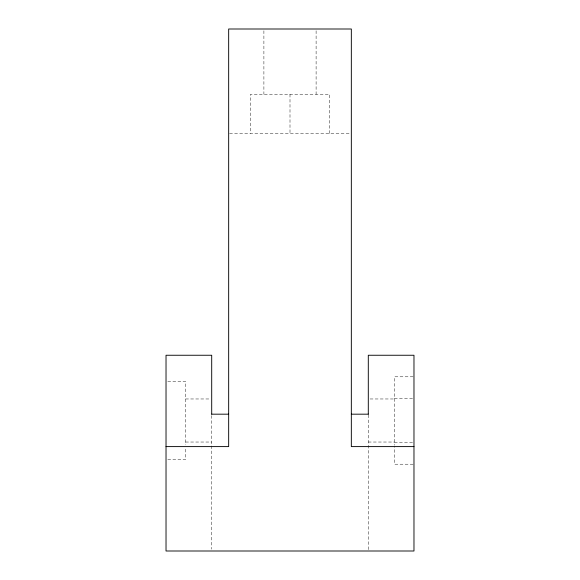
<?xml version="1.0" encoding="UTF-8"?>
<svg xmlns="http://www.w3.org/2000/svg" width="580" height="580" viewBox="0 0 580 580"><rect width="100%" height="100%" fill="white"/><g stroke="black" fill="none" stroke-linecap="round" stroke-linejoin="round"><path stroke-width="0.43" stroke-dasharray="2.9 2.17" d="M229.564 133.4L350.436 133.4M413.083 376.797L394.4 376.797L394.4 444.969M167.801 381.35L185.6 381.35L185.6 444.911M394.4 398.649L413.083 398.649M185.6 398.967L210.801 398.967M370.098 398.967L394.4 398.967M185.6 442.033L211.7 442.033M368.3 442.033L394.4 442.033M394.4 442.351L413.083 442.351M167.801 459.65L185.6 459.65L185.6 447.325M413.083 464.203L394.4 464.203L394.4 445.846M368.3 414.896L368.3 551M329.556 133.4L329.556 94.25L250.444 94.25L250.444 133.4M316.1 30.812L316.1 94.25M290 94.25L290 133.4M263.9 30.812L263.9 94.25M211.7 415.577L211.7 444.969M211.7 445.875L211.7 549.188"/><path stroke-width="0.87" d="M211.7 414.178L228.665 414.178M351.335 414.178L368.3 414.178M166.025 446.6L228.665 446.6L228.665 29L351.335 29L351.335 446.6L413.975 446.6M368.3 414.207L368.3 355.257L413.975 355.25L413.975 551L166.025 551L166.025 355.257L211.7 355.25L211.7 414.207"/></g></svg>
